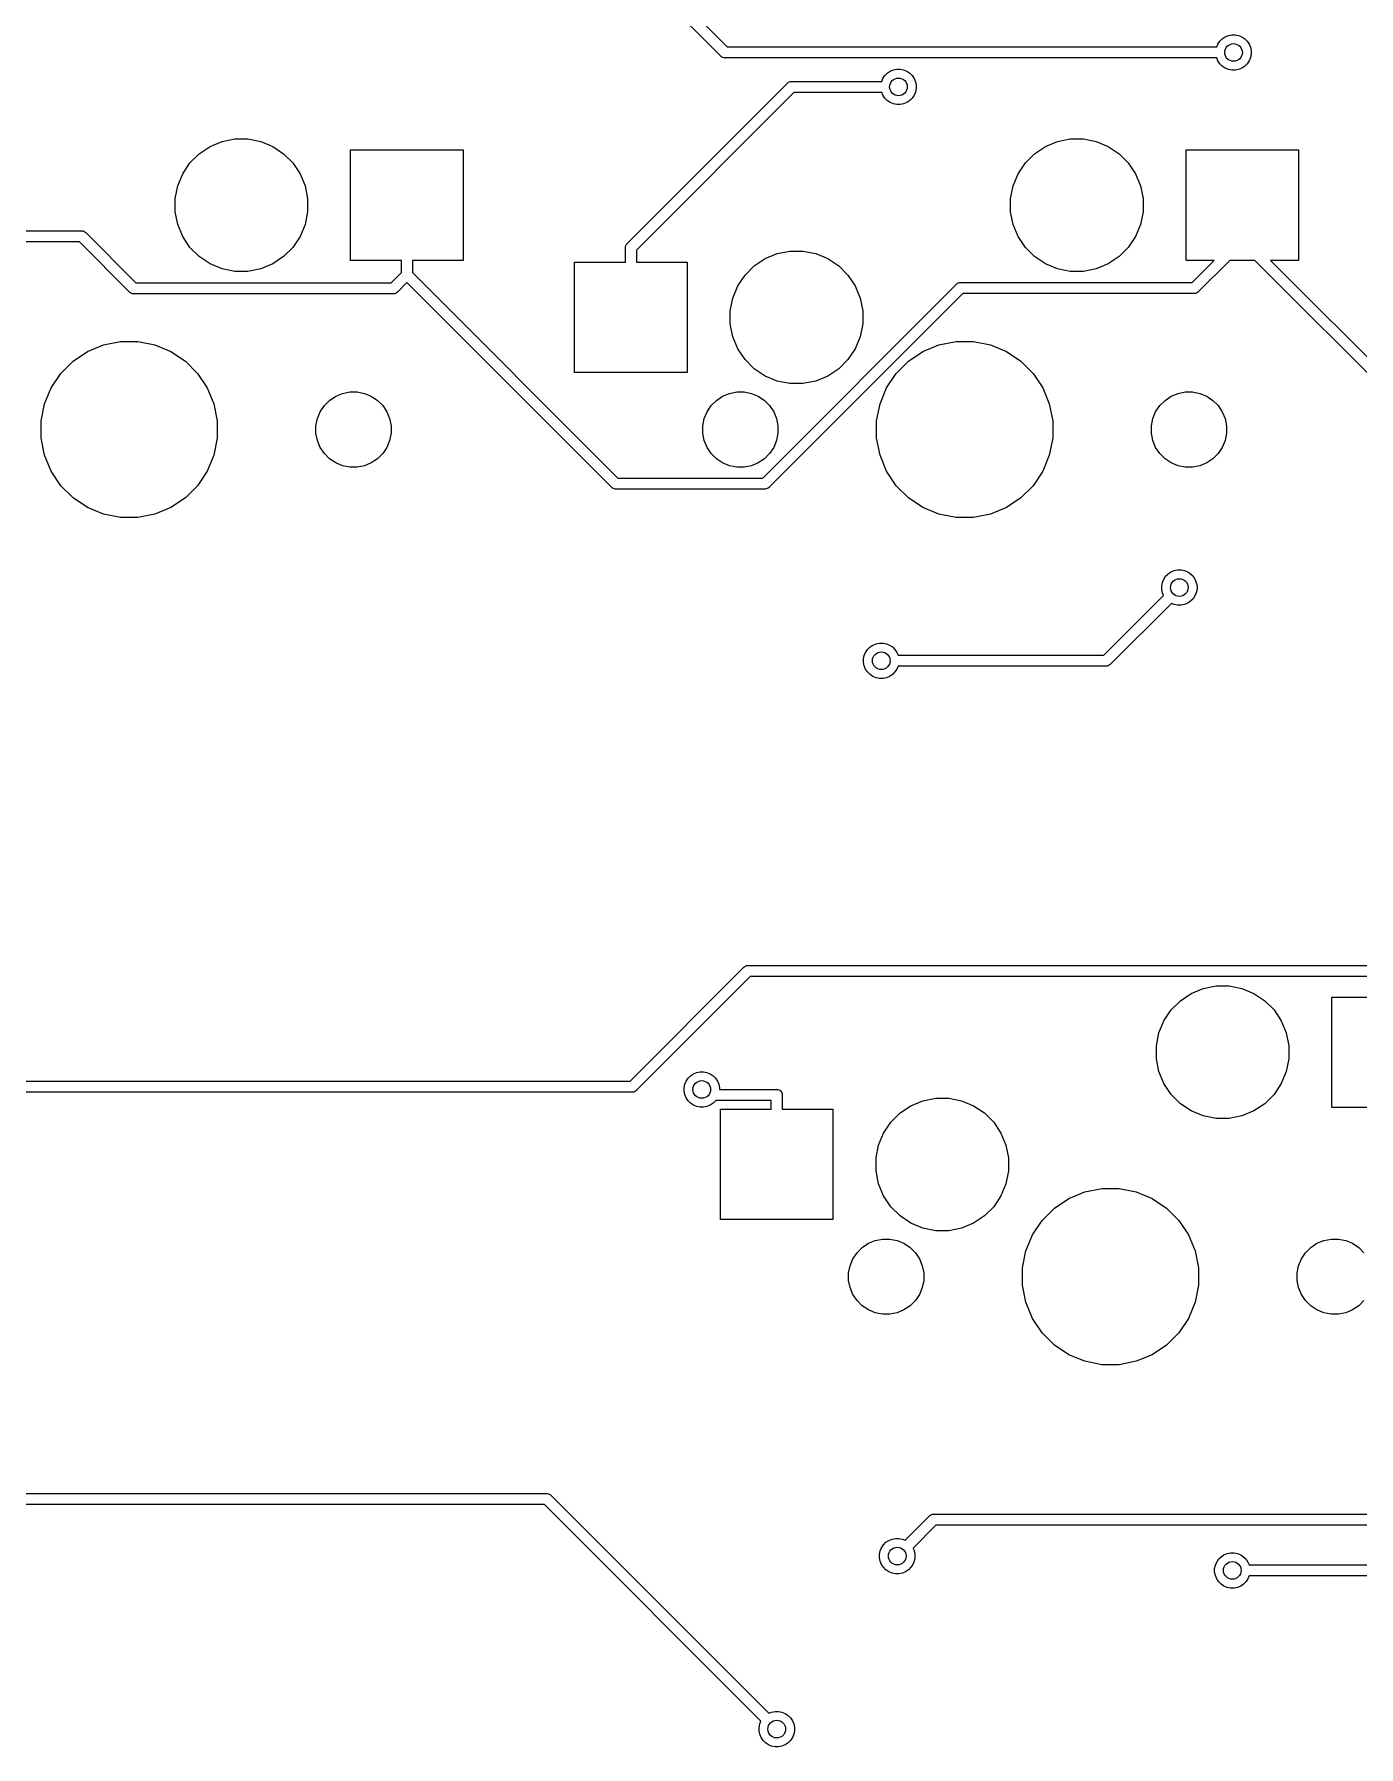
# Model space of a CAD drawing. Extents: x 1.2 to 14.9, y -4.9 to -0.3.
# Drawn here: x 5.425 to 6.606, y -4.909 to -3.383 of the extents above; entities that cross this region are included whole.
import ezdxf

# ---------------------------------------------------------------- set-up
doc = ezdxf.new("R2010")
doc.units = 0
doc.header["$MEASUREMENT"] = 0
doc.layers.add('BLACK', color=7, linetype='CONTINUOUS')

msp = doc.modelspace()

# ---------------------------------------------------------------- linework, layer by layer
at = {"layer": 'BLACK', "linetype": 'CONTINUOUS'}
for p, q in [((6.03744, -3.40224), (5.59405, -2.95885)), ((5.60228, -2.95316), (6.04313, -3.39401)), ((6.4825, -3.38889), (6.48469, -3.3867)), ((6.48469, -3.3867), (6.48727, -3.38497)), ((6.48727, -3.38497), (6.49013, -3.38379)), ((6.49013, -3.38379), (6.49318, -3.38318)), ((6.49318, -3.38318), (6.49628, -3.38318)), ((6.49628, -3.38318), (6.49932, -3.38379)), ((6.49932, -3.38379), (6.50219, -3.38497)), ((6.50219, -3.38497), (6.50477, -3.3867)), ((6.50477, -3.3867), (6.50696, -3.38889)), ((6.03759, -3.40243), (6.03744, -3.40224)), ((6.03778, -3.40258), (6.03759, -3.40243)), ((6.03834, -3.40304), (6.03778, -3.40258)), ((6.0392, -3.4035), (6.03834, -3.40304)), ((6.04013, -3.40378), (6.0392, -3.4035)), ((6.04313, -3.39401), (6.47972, -3.39401)), ((6.47972, -3.39401), (6.48077, -3.39147)), ((6.48077, -3.39147), (6.4825, -3.38889)), ((6.50696, -3.38889), (6.50868, -3.39147)), ((6.50868, -3.39147), (6.50987, -3.39434)), ((6.50987, -3.40352), (6.50868, -3.40639)), ((6.50987, -3.39434), (6.51048, -3.39738)), ((6.51048, -3.40048), (6.50987, -3.40352)), ((6.51048, -3.39738), (6.51048, -3.40048)), ((6.04085, -3.40385), (6.04013, -3.40378)), ((6.04109, -3.40387), (6.04085, -3.40385)), ((6.04085, -3.40385), (6.04085, -3.40385)), ((6.04133, -3.40385), (6.04109, -3.40387)), ((6.47972, -3.40385), (6.04133, -3.40385)), ((6.18375, -3.41955), (6.18595, -3.41736)), ((6.18595, -3.41736), (6.18852, -3.41563)), ((6.18852, -3.41563), (6.19139, -3.41445)), ((6.19139, -3.41445), (6.19443, -3.41384)), ((6.19443, -3.41384), (6.19754, -3.41384)), ((6.19754, -3.41384), (6.20058, -3.41445)), ((6.20058, -3.41445), (6.20344, -3.41563)), ((6.20344, -3.41563), (6.20602, -3.41736)), ((6.20602, -3.41736), (6.20822, -3.41955)), ((6.48077, -3.40639), (6.47972, -3.40385)), ((6.4825, -3.40897), (6.48077, -3.40639)), ((6.48469, -3.41116), (6.4825, -3.40897)), ((6.48727, -3.41288), (6.48469, -3.41116)), ((6.49013, -3.41407), (6.48727, -3.41288)), ((6.49318, -3.41468), (6.49013, -3.41407)), ((6.49628, -3.41468), (6.49318, -3.41468)), ((6.49932, -3.41407), (6.49628, -3.41468)), ((6.50219, -3.41288), (6.49932, -3.41407)), ((6.50477, -3.41116), (6.50219, -3.41288)), ((6.50696, -3.40897), (6.50477, -3.41116)), ((6.50868, -3.40639), (6.50696, -3.40897)), ((5.95405, -3.56933), (6.0971, -3.42628)), ((6.0971, -3.42628), (6.09726, -3.42609)), ((6.09726, -3.42609), (6.09744, -3.42594)), ((6.09744, -3.42594), (6.098, -3.42548)), ((6.09744, -3.42594), (6.09744, -3.42594)), ((6.098, -3.42548), (6.09886, -3.42502)), ((6.098, -3.42548), (6.098, -3.42548)), ((6.098, -3.42548), (6.098, -3.42548)), ((6.09886, -3.42502), (6.09979, -3.42474)), ((6.09979, -3.42474), (6.10051, -3.42467)), ((6.10051, -3.42467), (6.10075, -3.42465)), ((6.10051, -3.42467), (6.10051, -3.42467)), ((6.10075, -3.42465), (6.10099, -3.42467)), ((6.10099, -3.42467), (6.18098, -3.42467)), ((6.18098, -3.42467), (6.18203, -3.42213)), ((6.18203, -3.42213), (6.18375, -3.41955)), ((6.20822, -3.41955), (6.20994, -3.42213)), ((6.20994, -3.42213), (6.21113, -3.425)), ((6.21113, -3.43418), (6.20994, -3.43705)), ((6.21113, -3.425), (6.21173, -3.42804)), ((6.21173, -3.43114), (6.21113, -3.43418)), ((6.21173, -3.42804), (6.21173, -3.43114)), ((6.10279, -3.43451), (5.96228, -3.57502)), ((6.18098, -3.43451), (6.10279, -3.43451)), ((6.18203, -3.43705), (6.18098, -3.43451)), ((6.18375, -3.43963), (6.18203, -3.43705)), ((6.18595, -3.44182), (6.18375, -3.43963)), ((6.18852, -3.44355), (6.18595, -3.44182)), ((6.19139, -3.44473), (6.18852, -3.44355)), ((6.19443, -3.44534), (6.19139, -3.44473)), ((6.19754, -3.44534), (6.19443, -3.44534)), ((6.20058, -3.44473), (6.19754, -3.44534)), ((6.20344, -3.44355), (6.20058, -3.44473)), ((6.20602, -3.44182), (6.20344, -3.44355)), ((6.20822, -3.43963), (6.20602, -3.44182)), ((6.20994, -3.43705), (6.20822, -3.43963)), ((5.58203, -3.48267), (5.59277, -3.47821)), ((5.59277, -3.47821), (5.60418, -3.47594)), ((5.60418, -3.47594), (5.61582, -3.47594)), ((5.61582, -3.47594), (5.62723, -3.47821)), ((5.62723, -3.47821), (5.63797, -3.48267)), ((6.32703, -3.48267), (6.33777, -3.47821)), ((6.33777, -3.47821), (6.34918, -3.47594)), ((6.34918, -3.47594), (6.36082, -3.47594)), ((6.36082, -3.47594), (6.37223, -3.47821)), ((6.37223, -3.47821), (6.38297, -3.48267)), ((5.56413, -3.49735), (5.57235, -3.48913)), ((5.57235, -3.48913), (5.58203, -3.48267)), ((5.63797, -3.48267), (5.64765, -3.48913)), ((5.64765, -3.48913), (5.65587, -3.49735)), ((5.70744, -3.58421), (5.70744, -3.48579)), ((5.70744, -3.48579), (5.80783, -3.48579)), ((5.80783, -3.48579), (5.80783, -3.58421)), ((6.30913, -3.49735), (6.31735, -3.48913)), ((6.31735, -3.48913), (6.32703, -3.48267)), ((6.38297, -3.48267), (6.39265, -3.48913)), ((6.39265, -3.48913), (6.40087, -3.49735)), ((6.45244, -3.58421), (6.45244, -3.48579)), ((6.45244, -3.48579), (6.55283, -3.48579)), ((6.55283, -3.48579), (6.55283, -3.58421)), ((5.55321, -3.51777), (5.55767, -3.50703)), ((5.55767, -3.50703), (5.56413, -3.49735)), ((5.65587, -3.49735), (5.66233, -3.50703)), ((5.66233, -3.50703), (5.66679, -3.51777)), ((6.29821, -3.51777), (6.30267, -3.50703)), ((6.30267, -3.50703), (6.30913, -3.49735)), ((6.40087, -3.49735), (6.40733, -3.50703)), ((6.40733, -3.50703), (6.41179, -3.51777)), ((5.55094, -3.52918), (5.55321, -3.51777)), ((5.66679, -3.51777), (5.66906, -3.52918)), ((6.29594, -3.52918), (6.29821, -3.51777)), ((6.41179, -3.51777), (6.41406, -3.52918)), ((5.55094, -3.54082), (5.55094, -3.52918)), ((5.55321, -3.55223), (5.55094, -3.54082)), ((5.66906, -3.54082), (5.66679, -3.55223)), ((5.66906, -3.52918), (5.66906, -3.54082)), ((6.29594, -3.54082), (6.29594, -3.52918)), ((6.29821, -3.55223), (6.29594, -3.54082)), ((6.41406, -3.54082), (6.41179, -3.55223)), ((6.41406, -3.52918), (6.41406, -3.54082)), ((5.55767, -3.56297), (5.55321, -3.55223)), ((5.66679, -3.55223), (5.66233, -3.56297)), ((6.30267, -3.56297), (6.29821, -3.55223)), ((6.41179, -3.55223), (6.40733, -3.56297)), ((5.27787, -3.55789), (5.46735, -3.55789)), ((5.46556, -3.56773), (5.28075, -3.56773)), ((5.51029, -3.61247), (5.46556, -3.56773)), ((5.46735, -3.55789), (5.46759, -3.55787)), ((5.46759, -3.55787), (5.46784, -3.55789)), ((5.46784, -3.55789), (5.46784, -3.55789)), ((5.46784, -3.55789), (5.46856, -3.55796)), ((5.46856, -3.55796), (5.46949, -3.55824)), ((5.46949, -3.55824), (5.47034, -3.5587)), ((5.47034, -3.5587), (5.47109, -3.55931)), ((5.47109, -3.55931), (5.47125, -3.5595)), ((5.47125, -3.5595), (5.51598, -3.60424)), ((5.56413, -3.57265), (5.55767, -3.56297)), ((5.66233, -3.56297), (5.65587, -3.57265)), ((5.95251, -3.57202), (5.95279, -3.57109)), ((5.95279, -3.57109), (5.95325, -3.57023)), ((5.95325, -3.57023), (5.95371, -3.56967)), ((5.95371, -3.56967), (5.95387, -3.56948)), ((5.95371, -3.56967), (5.95371, -3.56967)), ((5.95387, -3.56948), (5.95405, -3.56933)), ((6.30913, -3.57265), (6.30267, -3.56297)), ((6.40733, -3.56297), (6.40087, -3.57265)), ((5.57235, -3.58087), (5.56413, -3.57265)), ((5.58203, -3.58733), (5.57235, -3.58087)), ((5.64765, -3.58087), (5.63797, -3.58733)), ((5.65587, -3.57265), (5.64765, -3.58087)), ((5.75272, -3.58421), (5.70744, -3.58421)), ((5.75272, -3.59498), (5.75272, -3.58421)), ((5.80783, -3.58421), (5.76256, -3.58421)), ((5.76256, -3.58421), (5.76256, -3.59498)), ((5.90717, -3.68421), (5.90717, -3.58579)), ((5.90717, -3.58579), (5.95244, -3.58579)), ((5.95242, -3.57298), (5.95251, -3.57202)), ((5.95244, -3.57322), (5.95242, -3.57298)), ((5.95244, -3.58579), (5.95244, -3.57322)), ((5.96228, -3.57502), (5.96228, -3.58579)), ((5.96228, -3.58579), (6.00756, -3.58579)), ((6.00756, -3.58579), (6.00756, -3.68421)), ((6.06735, -3.58913), (6.07703, -3.58267)), ((6.07703, -3.58267), (6.08777, -3.57821)), ((6.08777, -3.57821), (6.09918, -3.57594)), ((6.09918, -3.57594), (6.11082, -3.57594)), ((6.11082, -3.57594), (6.12223, -3.57821)), ((6.12223, -3.57821), (6.13297, -3.58267)), ((6.13297, -3.58267), (6.14265, -3.58913)), ((6.31735, -3.58087), (6.30913, -3.57265)), ((6.32703, -3.58733), (6.31735, -3.58087)), ((6.39265, -3.58087), (6.38297, -3.58733)), ((6.40087, -3.57265), (6.39265, -3.58087)), ((6.47747, -3.58421), (6.45244, -3.58421)), ((6.45784, -3.60384), (6.47747, -3.58421)), ((6.49139, -3.58421), (6.46353, -3.61207)), ((6.51388, -3.58421), (6.49139, -3.58421)), ((6.71429, -3.78462), (6.51388, -3.58421)), ((6.55283, -3.58421), (6.5278, -3.58421)), ((6.5278, -3.58421), (6.71998, -3.77639)), ((5.59277, -3.59179), (5.58203, -3.58733)), ((5.60418, -3.59406), (5.59277, -3.59179)), ((5.61582, -3.59406), (5.60418, -3.59406)), ((5.62723, -3.59179), (5.61582, -3.59406)), ((5.63797, -3.58733), (5.62723, -3.59179)), ((5.74346, -3.60424), (5.75272, -3.59498)), ((5.76256, -3.59498), (5.94577, -3.77819)), ((6.05267, -3.60703), (6.05913, -3.59735)), ((6.05913, -3.59735), (6.06735, -3.58913)), ((6.14265, -3.58913), (6.15087, -3.59735)), ((6.15087, -3.59735), (6.15733, -3.60703)), ((6.33777, -3.59179), (6.32703, -3.58733)), ((6.34918, -3.59406), (6.33777, -3.59179)), ((6.36082, -3.59406), (6.34918, -3.59406)), ((6.37223, -3.59179), (6.36082, -3.59406)), ((6.38297, -3.58733), (6.37223, -3.59179)), ((5.51045, -3.61266), (5.51029, -3.61247)), ((5.51064, -3.61281), (5.51045, -3.61266)), ((5.5112, -3.61327), (5.51064, -3.61281)), ((5.51064, -3.61281), (5.51064, -3.61281)), ((5.51205, -3.61373), (5.5112, -3.61327)), ((5.51298, -3.61401), (5.51205, -3.61373)), ((5.5137, -3.61408), (5.51298, -3.61401)), ((5.51394, -3.61411), (5.5137, -3.61408)), ((5.5137, -3.61408), (5.5137, -3.61408)), ((5.51419, -3.61408), (5.51394, -3.61411)), ((5.74526, -3.61408), (5.51419, -3.61408)), ((5.51598, -3.60424), (5.74346, -3.60424)), ((5.7455, -3.61411), (5.74526, -3.61408)), ((5.74574, -3.61408), (5.7455, -3.61411)), ((5.74646, -3.61401), (5.74574, -3.61408)), ((5.74574, -3.61408), (5.74574, -3.61408)), ((5.74739, -3.61373), (5.74646, -3.61401)), ((5.74824, -3.61327), (5.74739, -3.61373)), ((5.74899, -3.61266), (5.74824, -3.61327)), ((5.74915, -3.61247), (5.74899, -3.61266)), ((5.75764, -3.60398), (5.74915, -3.61247)), ((5.94008, -3.78642), (5.75764, -3.60398)), ((6.04821, -3.61777), (6.05267, -3.60703)), ((6.07503, -3.77819), (6.24777, -3.60545)), ((6.25346, -3.61369), (6.08072, -3.78642)), ((6.15733, -3.60703), (6.16179, -3.61777)), ((6.24777, -3.60545), (6.24792, -3.60527)), ((6.24792, -3.60527), (6.24828, -3.60497)), ((6.24828, -3.60497), (6.24867, -3.60465)), ((6.24867, -3.60465), (6.24952, -3.6042)), ((6.24952, -3.6042), (6.24973, -3.60413)), ((6.24973, -3.60413), (6.25045, -3.60391)), ((6.25045, -3.60391), (6.25118, -3.60384)), ((6.25118, -3.60384), (6.25142, -3.60382)), ((6.25118, -3.60384), (6.25118, -3.60384)), ((6.25142, -3.60382), (6.25166, -3.60384)), ((6.25166, -3.60384), (6.45784, -3.60384)), ((6.45964, -3.61369), (6.25346, -3.61369)), ((6.45988, -3.61371), (6.45964, -3.61369)), ((6.46012, -3.61369), (6.45988, -3.61371)), ((6.46085, -3.61361), (6.46012, -3.61369)), ((6.46012, -3.61369), (6.46012, -3.61369)), ((6.46177, -3.61333), (6.46085, -3.61361)), ((6.46263, -3.61288), (6.46177, -3.61333)), ((6.46338, -3.61226), (6.46263, -3.61288)), ((6.46353, -3.61207), (6.46338, -3.61226)), ((6.04594, -3.62918), (6.04821, -3.61777)), ((6.04594, -3.64082), (6.04594, -3.62918)), ((6.16179, -3.61777), (6.16406, -3.62918)), ((6.16406, -3.62918), (6.16406, -3.64082)), ((6.04821, -3.65223), (6.04594, -3.64082)), ((6.16406, -3.64082), (6.16179, -3.65223)), ((5.47282, -3.66543), (5.4871, -3.65952)), ((5.4871, -3.65952), (5.50227, -3.6565)), ((5.50227, -3.6565), (5.51773, -3.6565)), ((5.51773, -3.6565), (5.5329, -3.65952)), ((5.5329, -3.65952), (5.54718, -3.66543)), ((6.05267, -3.66297), (6.04821, -3.65223)), ((6.05913, -3.67265), (6.05267, -3.66297)), ((6.15733, -3.66297), (6.15087, -3.67265)), ((6.16179, -3.65223), (6.15733, -3.66297)), ((6.21782, -3.66543), (6.2321, -3.65952)), ((6.2321, -3.65952), (6.24727, -3.6565)), ((6.24727, -3.6565), (6.26273, -3.6565)), ((6.26273, -3.6565), (6.2779, -3.65952)), ((6.2779, -3.65952), (6.29218, -3.66543)), ((5.44903, -3.68496), (5.45996, -3.67403)), ((5.45996, -3.67403), (5.47282, -3.66543)), ((5.54718, -3.66543), (5.56004, -3.67403)), ((5.56004, -3.67403), (5.57097, -3.68496)), ((6.06735, -3.68087), (6.05913, -3.67265)), ((6.15087, -3.67265), (6.14265, -3.68087)), ((6.19403, -3.68496), (6.20496, -3.67403)), ((6.20496, -3.67403), (6.21782, -3.66543)), ((6.29218, -3.66543), (6.30504, -3.67403)), ((6.30504, -3.67403), (6.31597, -3.68496)), ((5.44043, -3.69782), (5.44903, -3.68496)), ((5.57097, -3.68496), (5.57957, -3.69782)), ((6.00756, -3.68421), (5.90717, -3.68421)), ((6.07703, -3.68733), (6.06735, -3.68087)), ((6.08777, -3.69179), (6.07703, -3.68733)), ((6.09918, -3.69406), (6.08777, -3.69179)), ((6.12223, -3.69179), (6.11082, -3.69406)), ((6.13297, -3.68733), (6.12223, -3.69179)), ((6.14265, -3.68087), (6.13297, -3.68733)), ((6.18543, -3.69782), (6.19403, -3.68496)), ((6.31597, -3.68496), (6.32457, -3.69782)), ((5.43452, -3.7121), (5.44043, -3.69782)), ((5.57957, -3.69782), (5.58548, -3.7121)), ((5.68865, -3.70898), (5.69413, -3.70531)), ((5.69413, -3.70531), (5.70023, -3.70279)), ((5.70023, -3.70279), (5.7067, -3.7015)), ((5.7067, -3.7015), (5.7133, -3.7015)), ((5.7133, -3.7015), (5.71977, -3.70279)), ((5.71977, -3.70279), (5.72587, -3.70531)), ((5.72587, -3.70531), (5.73135, -3.70898)), ((6.03364, -3.70898), (6.03913, -3.70531)), ((6.03913, -3.70531), (6.04523, -3.70279)), ((6.04523, -3.70279), (6.0517, -3.7015)), ((6.0517, -3.7015), (6.0583, -3.7015)), ((6.0583, -3.7015), (6.06477, -3.70279)), ((6.06477, -3.70279), (6.07087, -3.70531)), ((6.07087, -3.70531), (6.07635, -3.70898)), ((6.11082, -3.69406), (6.09918, -3.69406)), ((6.17952, -3.7121), (6.18543, -3.69782)), ((6.32457, -3.69782), (6.33048, -3.7121)), ((6.43365, -3.70898), (6.43913, -3.70531)), ((6.43913, -3.70531), (6.44523, -3.70279)), ((6.44523, -3.70279), (6.4517, -3.7015)), ((6.4517, -3.7015), (6.4583, -3.7015)), ((6.4583, -3.7015), (6.46477, -3.70279)), ((6.46477, -3.70279), (6.47087, -3.70531)), ((6.47087, -3.70531), (6.47635, -3.70898)), ((5.4315, -3.72727), (5.43452, -3.7121)), ((5.58548, -3.7121), (5.5885, -3.72727)), ((5.67779, -3.72523), (5.68031, -3.71913)), ((5.68031, -3.71913), (5.68398, -3.71365)), ((5.68398, -3.71365), (5.68865, -3.70898)), ((5.73135, -3.70898), (5.73602, -3.71365)), ((5.73602, -3.71365), (5.73969, -3.71913)), ((5.73969, -3.71913), (5.74221, -3.72523)), ((6.02279, -3.72523), (6.02531, -3.71913)), ((6.02531, -3.71913), (6.02898, -3.71365)), ((6.02898, -3.71365), (6.03364, -3.70898)), ((6.07635, -3.70898), (6.08102, -3.71365)), ((6.08102, -3.71365), (6.08469, -3.71913)), ((6.08469, -3.71913), (6.08721, -3.72523)), ((6.1765, -3.72727), (6.17952, -3.7121)), ((6.33048, -3.7121), (6.3335, -3.72727)), ((6.42279, -3.72523), (6.42531, -3.71913)), ((6.42531, -3.71913), (6.42898, -3.71365)), ((6.42898, -3.71365), (6.43365, -3.70898)), ((6.47635, -3.70898), (6.48102, -3.71365)), ((6.48102, -3.71365), (6.48469, -3.71913)), ((6.48469, -3.71913), (6.48721, -3.72523)), ((5.4315, -3.74273), (5.4315, -3.72727)), ((5.5885, -3.72727), (5.5885, -3.74273)), ((5.6765, -3.7317), (5.67779, -3.72523)), ((5.6765, -3.7383), (5.6765, -3.7317)), ((5.67779, -3.74477), (5.6765, -3.7383)), ((5.74221, -3.72523), (5.7435, -3.7317)), ((5.7435, -3.7383), (5.74221, -3.74477)), ((5.7435, -3.7317), (5.7435, -3.7383)), ((6.0215, -3.7317), (6.02279, -3.72523)), ((6.0215, -3.7383), (6.0215, -3.7317)), ((6.02279, -3.74477), (6.0215, -3.7383)), ((6.08721, -3.72523), (6.0885, -3.7317)), ((6.0885, -3.7383), (6.08721, -3.74477)), ((6.0885, -3.7317), (6.0885, -3.7383)), ((6.1765, -3.74273), (6.1765, -3.72727)), ((6.3335, -3.72727), (6.3335, -3.74273)), ((6.4215, -3.7317), (6.42279, -3.72523)), ((6.4215, -3.7383), (6.4215, -3.7317)), ((6.42279, -3.74477), (6.4215, -3.7383)), ((6.48721, -3.72523), (6.4885, -3.7317)), ((6.4885, -3.7383), (6.48721, -3.74477)), ((6.4885, -3.7317), (6.4885, -3.7383)), ((5.43452, -3.7579), (5.4315, -3.74273)), ((5.5885, -3.74273), (5.58548, -3.7579)), ((5.68031, -3.75087), (5.67779, -3.74477)), ((5.68398, -3.75636), (5.68031, -3.75087)), ((5.73969, -3.75087), (5.73602, -3.75636)), ((5.74221, -3.74477), (5.73969, -3.75087)), ((6.02531, -3.75087), (6.02279, -3.74477)), ((6.02898, -3.75636), (6.02531, -3.75087)), ((6.08469, -3.75087), (6.08102, -3.75636)), ((6.08721, -3.74477), (6.08469, -3.75087)), ((6.17952, -3.7579), (6.1765, -3.74273)), ((6.3335, -3.74273), (6.33048, -3.7579)), ((6.42531, -3.75087), (6.42279, -3.74477)), ((6.42898, -3.75636), (6.42531, -3.75087)), ((6.48469, -3.75087), (6.48102, -3.75636)), ((6.48721, -3.74477), (6.48469, -3.75087)), ((5.44043, -3.77218), (5.43452, -3.7579)), ((5.58548, -3.7579), (5.57957, -3.77218)), ((5.68865, -3.76102), (5.68398, -3.75636)), ((5.69413, -3.76469), (5.68865, -3.76102)), ((5.70023, -3.76721), (5.69413, -3.76469)), ((5.7067, -3.7685), (5.70023, -3.76721)), ((5.7133, -3.7685), (5.7067, -3.7685)), ((5.71977, -3.76721), (5.7133, -3.7685)), ((5.72587, -3.76469), (5.71977, -3.76721)), ((5.73135, -3.76102), (5.72587, -3.76469)), ((5.73602, -3.75636), (5.73135, -3.76102)), ((6.03364, -3.76102), (6.02898, -3.75636)), ((6.03913, -3.76469), (6.03364, -3.76102)), ((6.04523, -3.76721), (6.03913, -3.76469)), ((6.0517, -3.7685), (6.04523, -3.76721)), ((6.0583, -3.7685), (6.0517, -3.7685)), ((6.06477, -3.76721), (6.0583, -3.7685)), ((6.07087, -3.76469), (6.06477, -3.76721)), ((6.07635, -3.76102), (6.07087, -3.76469)), ((6.08102, -3.75636), (6.07635, -3.76102)), ((6.18543, -3.77218), (6.17952, -3.7579)), ((6.33048, -3.7579), (6.32457, -3.77218)), ((6.43365, -3.76102), (6.42898, -3.75636)), ((6.43913, -3.76469), (6.43365, -3.76102)), ((6.44523, -3.76721), (6.43913, -3.76469)), ((6.4517, -3.7685), (6.44523, -3.76721)), ((6.4583, -3.7685), (6.4517, -3.7685)), ((6.46477, -3.76721), (6.4583, -3.7685)), ((6.47087, -3.76469), (6.46477, -3.76721)), ((6.47635, -3.76102), (6.47087, -3.76469)), ((6.48102, -3.75636), (6.47635, -3.76102)), ((5.44903, -3.78504), (5.44043, -3.77218)), ((5.45996, -3.79597), (5.44903, -3.78504)), ((5.57097, -3.78504), (5.56004, -3.79597)), ((5.57957, -3.77218), (5.57097, -3.78504)), ((5.94577, -3.77819), (6.07503, -3.77819)), ((6.19403, -3.78504), (6.18543, -3.77218)), ((6.20496, -3.79597), (6.19403, -3.78504)), ((6.31597, -3.78504), (6.30504, -3.79597)), ((6.32457, -3.77218), (6.31597, -3.78504)), ((5.47282, -3.80457), (5.45996, -3.79597)), ((5.56004, -3.79597), (5.54718, -3.80457)), ((5.94024, -3.78661), (5.94008, -3.78642)), ((5.94042, -3.78676), (5.94024, -3.78661)), ((5.94098, -3.78723), (5.94042, -3.78676)), ((5.94184, -3.78768), (5.94098, -3.78723)), ((5.94277, -3.78796), (5.94184, -3.78768)), ((5.94349, -3.78804), (5.94277, -3.78796)), ((5.94373, -3.78806), (5.94349, -3.78804)), ((5.94349, -3.78804), (5.94349, -3.78804)), ((5.94397, -3.78804), (5.94373, -3.78806)), ((6.07683, -3.78804), (5.94397, -3.78804)), ((6.07707, -3.78806), (6.07683, -3.78804)), ((6.07731, -3.78804), (6.07707, -3.78806)), ((6.07803, -3.78796), (6.07731, -3.78804)), ((6.07731, -3.78804), (6.07731, -3.78804)), ((6.07896, -3.78768), (6.07803, -3.78796)), ((6.07981, -3.78723), (6.07896, -3.78768)), ((6.08056, -3.78661), (6.07981, -3.78723)), ((6.08072, -3.78642), (6.08056, -3.78661)), ((6.21782, -3.80457), (6.20496, -3.79597)), ((6.30504, -3.79597), (6.29218, -3.80457)), ((5.4871, -3.81048), (5.47282, -3.80457)), ((5.50227, -3.8135), (5.4871, -3.81048)), ((5.51773, -3.8135), (5.50227, -3.8135)), ((5.5329, -3.81048), (5.51773, -3.8135)), ((5.54718, -3.80457), (5.5329, -3.81048)), ((6.2321, -3.81048), (6.21782, -3.80457)), ((6.24727, -3.8135), (6.2321, -3.81048)), ((6.26273, -3.8135), (6.24727, -3.8135)), ((6.2779, -3.81048), (6.26273, -3.8135)), ((6.29218, -3.80457), (6.2779, -3.81048)), ((6.43897, -3.86186), (6.44184, -3.86068)), ((6.44184, -3.86068), (6.44488, -3.86007)), ((6.44488, -3.86007), (6.44798, -3.86007)), ((6.44798, -3.86007), (6.45102, -3.86068)), ((6.45102, -3.86068), (6.45389, -3.86186)), ((6.43068, -3.87427), (6.43129, -3.87123)), ((6.43068, -3.87737), (6.43068, -3.87427)), ((6.43129, -3.87123), (6.43247, -3.86836)), ((6.43247, -3.86836), (6.4342, -3.86578)), ((6.4342, -3.86578), (6.43639, -3.86359)), ((6.43639, -3.86359), (6.43897, -3.86186)), ((6.45389, -3.86186), (6.45647, -3.86359)), ((6.45647, -3.86359), (6.45866, -3.86578)), ((6.45866, -3.86578), (6.46038, -3.86836)), ((6.46038, -3.86836), (6.46157, -3.87123)), ((6.46157, -3.87123), (6.46218, -3.87427)), ((6.46218, -3.87427), (6.46218, -3.87737)), ((6.37917, -3.93611), (6.43234, -3.88295)), ((6.4393, -3.88991), (6.38486, -3.94434)), ((6.43129, -3.88041), (6.43068, -3.87737)), ((6.43234, -3.88295), (6.43129, -3.88041)), ((6.44184, -3.89096), (6.4393, -3.88991)), ((6.44488, -3.89157), (6.44184, -3.89096)), ((6.44798, -3.89157), (6.44488, -3.89157)), ((6.45102, -3.89096), (6.44798, -3.89157)), ((6.45389, -3.88977), (6.45102, -3.89096)), ((6.45647, -3.88805), (6.45389, -3.88977)), ((6.45866, -3.88586), (6.45647, -3.88805)), ((6.46038, -3.88328), (6.45866, -3.88586)), ((6.46157, -3.88041), (6.46038, -3.88328)), ((6.46218, -3.87737), (6.46157, -3.88041)), ((6.16487, -3.93948), (6.16548, -3.93644)), ((6.16548, -3.93644), (6.16667, -3.93358)), ((6.16667, -3.93358), (6.16839, -3.931)), ((6.16839, -3.931), (6.17058, -3.9288)), ((6.17058, -3.9288), (6.17316, -3.92708)), ((6.17316, -3.92708), (6.17603, -3.92589)), ((6.17603, -3.92589), (6.17907, -3.92529)), ((6.17907, -3.92529), (6.18217, -3.92529)), ((6.18217, -3.92529), (6.18522, -3.92589)), ((6.18522, -3.92589), (6.18808, -3.92708)), ((6.18808, -3.92708), (6.19066, -3.9288)), ((6.19066, -3.9288), (6.19285, -3.931)), ((6.19285, -3.931), (6.19458, -3.93358)), ((6.19458, -3.93358), (6.19563, -3.93611)), ((6.19563, -3.93611), (6.37917, -3.93611)), ((6.16487, -3.94259), (6.16487, -3.93948)), ((6.16548, -3.94563), (6.16487, -3.94259)), ((6.16667, -3.94849), (6.16548, -3.94563)), ((6.16839, -3.95107), (6.16667, -3.94849)), ((6.17058, -3.95327), (6.16839, -3.95107)), ((6.19285, -3.95107), (6.19066, -3.95327)), ((6.19458, -3.94849), (6.19285, -3.95107)), ((6.19563, -3.94596), (6.19458, -3.94849)), ((6.38097, -3.94596), (6.19563, -3.94596)), ((6.38121, -3.94598), (6.38097, -3.94596)), ((6.38145, -3.94596), (6.38121, -3.94598)), ((6.38218, -3.94589), (6.38145, -3.94596)), ((6.38145, -3.94596), (6.38145, -3.94596)), ((6.3831, -3.9456), (6.38218, -3.94589)), ((6.38396, -3.94515), (6.3831, -3.9456)), ((6.38471, -3.94453), (6.38396, -3.94515)), ((6.38486, -3.94434), (6.38471, -3.94453)), ((6.17316, -3.95499), (6.17058, -3.95327)), ((6.17603, -3.95618), (6.17316, -3.95499)), ((6.17907, -3.95678), (6.17603, -3.95618)), ((6.18217, -3.95678), (6.17907, -3.95678)), ((6.18522, -3.95618), (6.18217, -3.95678)), ((6.18808, -3.95499), (6.18522, -3.95618)), ((6.19066, -3.95327), (6.18808, -3.95499)), ((5.95671, -4.31569), (6.05811, -4.21429)), ((6.0638, -4.22252), (5.96239, -4.32392)), ((6.05811, -4.21429), (6.05826, -4.2141)), ((6.05826, -4.2141), (6.05845, -4.21395)), ((6.05845, -4.21395), (6.05901, -4.21349)), ((6.05845, -4.21395), (6.05845, -4.21395)), ((6.05901, -4.21349), (6.05987, -4.21303)), ((6.05901, -4.21349), (6.05901, -4.21349)), ((6.05901, -4.21349), (6.05901, -4.21349)), ((6.05987, -4.21303), (6.0608, -4.21275)), ((6.0608, -4.21275), (6.06152, -4.21268)), ((6.06152, -4.21268), (6.06176, -4.21265)), ((6.06152, -4.21268), (6.06152, -4.21268)), ((6.06176, -4.21265), (6.062, -4.21268)), ((6.062, -4.21268), (6.62201, -4.21268)), ((6.62022, -4.22252), (6.0638, -4.22252)), ((6.44735, -4.24413), (6.45703, -4.23767)), ((6.45703, -4.23767), (6.46777, -4.23321)), ((6.46777, -4.23321), (6.47918, -4.23094)), ((6.47918, -4.23094), (6.49082, -4.23094)), ((6.49082, -4.23094), (6.50223, -4.23321)), ((6.50223, -4.23321), (6.51297, -4.23767)), ((6.51297, -4.23767), (6.52265, -4.24413)), ((6.58244, -4.33921), (6.58244, -4.24079)), ((6.58244, -4.24079), (6.62772, -4.24079)), ((6.43267, -4.26203), (6.43913, -4.25235)), ((6.43913, -4.25235), (6.44735, -4.24413)), ((6.52265, -4.24413), (6.53087, -4.25235)), ((6.53087, -4.25235), (6.53733, -4.26203)), ((6.42594, -4.28418), (6.42821, -4.27277)), ((6.42821, -4.27277), (6.43267, -4.26203)), ((6.53733, -4.26203), (6.54179, -4.27277)), ((6.54179, -4.27277), (6.54406, -4.28418)), ((6.42594, -4.29582), (6.42594, -4.28418)), ((6.54406, -4.28418), (6.54406, -4.29582)), ((6.42821, -4.30723), (6.42594, -4.29582)), ((6.54406, -4.29582), (6.54179, -4.30723)), ((3.86823, -4.31569), (5.95671, -4.31569)), ((6.00481, -4.32165), (6.00542, -4.3186)), ((6.00542, -4.3186), (6.0066, -4.31574)), ((6.0066, -4.31574), (6.00833, -4.31316)), ((6.00833, -4.31316), (6.01052, -4.31096)), ((6.01052, -4.31096), (6.0131, -4.30924)), ((6.0131, -4.30924), (6.01597, -4.30805)), ((6.01597, -4.30805), (6.01901, -4.30745)), ((6.01901, -4.30745), (6.02211, -4.30745)), ((6.02211, -4.30745), (6.02515, -4.30805)), ((6.02515, -4.30805), (6.02802, -4.30924)), ((6.02802, -4.30924), (6.0306, -4.31096)), ((6.0306, -4.31096), (6.03279, -4.31316)), ((6.03279, -4.31316), (6.03451, -4.31574)), ((6.03451, -4.31574), (6.0357, -4.3186)), ((6.0357, -4.3186), (6.03631, -4.32165)), ((6.43267, -4.31797), (6.42821, -4.30723)), ((6.43913, -4.32765), (6.43267, -4.31797)), ((6.53733, -4.31797), (6.53087, -4.32765)), ((6.54179, -4.30723), (6.53733, -4.31797)), ((5.9585, -4.32554), (3.86823, -4.32554)), ((5.95874, -4.32556), (5.9585, -4.32554)), ((5.95899, -4.32554), (5.95874, -4.32556)), ((5.95971, -4.32546), (5.95899, -4.32554)), ((5.95899, -4.32554), (5.95899, -4.32554)), ((5.96064, -4.32518), (5.95971, -4.32546)), ((5.96149, -4.32473), (5.96064, -4.32518)), ((5.96224, -4.32411), (5.96149, -4.32473)), ((5.96239, -4.32392), (5.96224, -4.32411)), ((6.00481, -4.32475), (6.00481, -4.32165)), ((6.00542, -4.32779), (6.00481, -4.32475)), ((6.0066, -4.33066), (6.00542, -4.32779)), ((6.00833, -4.33324), (6.0066, -4.33066)), ((6.01052, -4.33543), (6.00833, -4.33324)), ((6.03279, -4.33324), (6.0306, -4.33543)), ((6.03301, -4.3329), (6.03279, -4.33324)), ((6.08244, -4.3329), (6.03301, -4.3329)), ((6.03631, -4.32165), (6.03631, -4.32306)), ((6.03631, -4.32306), (6.08712, -4.32306)), ((6.08244, -4.34079), (6.08244, -4.3329)), ((6.08712, -4.32306), (6.08736, -4.32304)), ((6.08736, -4.32304), (6.0876, -4.32306)), ((6.0876, -4.32306), (6.08833, -4.32313)), ((6.08833, -4.32313), (6.08925, -4.32341)), ((6.08925, -4.32341), (6.09011, -4.32387)), ((6.09011, -4.32387), (6.09086, -4.32448)), ((6.09086, -4.32448), (6.09147, -4.32523)), ((6.09147, -4.32523), (6.09193, -4.32609)), ((6.09193, -4.32609), (6.09221, -4.32702)), ((6.09221, -4.32702), (6.09231, -4.32798)), ((6.09231, -4.32798), (6.09228, -4.32822)), ((6.09228, -4.32822), (6.09228, -4.34079)), ((6.20703, -4.33767), (6.21777, -4.33321)), ((6.21777, -4.33321), (6.22918, -4.33094)), ((6.22918, -4.33094), (6.24082, -4.33094)), ((6.24082, -4.33094), (6.25223, -4.33321)), ((6.25223, -4.33321), (6.26297, -4.33767)), ((6.44735, -4.33587), (6.43913, -4.32765)), ((6.53087, -4.32765), (6.52265, -4.33587)), ((6.0131, -4.33715), (6.01052, -4.33543)), ((6.01597, -4.33834), (6.0131, -4.33715)), ((6.01901, -4.33894), (6.01597, -4.33834)), ((6.02211, -4.33894), (6.01901, -4.33894)), ((6.02515, -4.33834), (6.02211, -4.33894)), ((6.02802, -4.33715), (6.02515, -4.33834)), ((6.0306, -4.33543), (6.02802, -4.33715)), ((6.03717, -4.43921), (6.03717, -4.34079)), ((6.03717, -4.34079), (6.08244, -4.34079)), ((6.09228, -4.34079), (6.13756, -4.34079)), ((6.13756, -4.34079), (6.13756, -4.43921)), ((6.18913, -4.35235), (6.19735, -4.34413)), ((6.19735, -4.34413), (6.20703, -4.33767)), ((6.26297, -4.33767), (6.27265, -4.34413)), ((6.27265, -4.34413), (6.28087, -4.35235)), ((6.45703, -4.34233), (6.44735, -4.33587)), ((6.46777, -4.34679), (6.45703, -4.34233)), ((6.47918, -4.34906), (6.46777, -4.34679)), ((6.49082, -4.34906), (6.47918, -4.34906)), ((6.50223, -4.34679), (6.49082, -4.34906)), ((6.51297, -4.34233), (6.50223, -4.34679)), ((6.52265, -4.33587), (6.51297, -4.34233)), ((6.68283, -4.33921), (6.58244, -4.33921)), ((6.17821, -4.37277), (6.18267, -4.36203)), ((6.18267, -4.36203), (6.18913, -4.35235)), ((6.28087, -4.35235), (6.28733, -4.36203)), ((6.28733, -4.36203), (6.29179, -4.37277)), ((6.17594, -4.38418), (6.17821, -4.37277)), ((6.29179, -4.37277), (6.29406, -4.38418)), ((6.17594, -4.39582), (6.17594, -4.38418)), ((6.29406, -4.38418), (6.29406, -4.39582)), ((6.17821, -4.40723), (6.17594, -4.39582)), ((6.18267, -4.41797), (6.17821, -4.40723)), ((6.29179, -4.40723), (6.28733, -4.41797)), ((6.29406, -4.39582), (6.29179, -4.40723)), ((6.18913, -4.42765), (6.18267, -4.41797)), ((6.28733, -4.41797), (6.28087, -4.42765)), ((6.33496, -4.42903), (6.34782, -4.42043)), ((6.34782, -4.42043), (6.3621, -4.41452)), ((6.3621, -4.41452), (6.37727, -4.4115)), ((6.37727, -4.4115), (6.39273, -4.4115)), ((6.39273, -4.4115), (6.4079, -4.41452)), ((6.4079, -4.41452), (6.42218, -4.42043)), ((6.42218, -4.42043), (6.43504, -4.42903)), ((6.13756, -4.43921), (6.03717, -4.43921)), ((6.19735, -4.43587), (6.18913, -4.42765)), ((6.20703, -4.44233), (6.19735, -4.43587)), ((6.27265, -4.43587), (6.26297, -4.44233)), ((6.28087, -4.42765), (6.27265, -4.43587)), ((6.31543, -4.45282), (6.32403, -4.43996)), ((6.32403, -4.43996), (6.33496, -4.42903)), ((6.43504, -4.42903), (6.44597, -4.43996)), ((6.44597, -4.43996), (6.45457, -4.45282)), ((6.17523, -4.45779), (6.1817, -4.4565)), ((6.1817, -4.4565), (6.1883, -4.4565)), ((6.1883, -4.4565), (6.19477, -4.45779)), ((6.21777, -4.44679), (6.20703, -4.44233)), ((6.22918, -4.44906), (6.21777, -4.44679)), ((6.24082, -4.44906), (6.22918, -4.44906)), ((6.25223, -4.44679), (6.24082, -4.44906)), ((6.26297, -4.44233), (6.25223, -4.44679)), ((6.30952, -4.4671), (6.31543, -4.45282)), ((6.45457, -4.45282), (6.46048, -4.4671)), ((6.57523, -4.45779), (6.5817, -4.4565)), ((6.5817, -4.4565), (6.5883, -4.4565)), ((6.5883, -4.4565), (6.59477, -4.45779)), ((6.15531, -4.47413), (6.15898, -4.46864)), ((6.15898, -4.46864), (6.16364, -4.46398)), ((6.16364, -4.46398), (6.16913, -4.46031)), ((6.16913, -4.46031), (6.17523, -4.45779)), ((6.19477, -4.45779), (6.20087, -4.46031)), ((6.20087, -4.46031), (6.20636, -4.46398)), ((6.20636, -4.46398), (6.21102, -4.46864)), ((6.21102, -4.46864), (6.21469, -4.47413)), ((6.3065, -4.48227), (6.30952, -4.4671)), ((6.46048, -4.4671), (6.4635, -4.48227)), ((6.55531, -4.47413), (6.55898, -4.46864)), ((6.55898, -4.46864), (6.56365, -4.46398)), ((6.56365, -4.46398), (6.56913, -4.46031)), ((6.56913, -4.46031), (6.57523, -4.45779)), ((6.59477, -4.45779), (6.60087, -4.46031)), ((6.60087, -4.46031), (6.60635, -4.46398)), ((6.60635, -4.46398), (6.61102, -4.46864)), ((6.1515, -4.4867), (6.15279, -4.48023)), ((6.1515, -4.4933), (6.1515, -4.4867)), ((6.15279, -4.48023), (6.15531, -4.47413)), ((6.21469, -4.47413), (6.21721, -4.48023)), ((6.21721, -4.48023), (6.2185, -4.4867)), ((6.2185, -4.4867), (6.2185, -4.4933)), ((6.3065, -4.49773), (6.3065, -4.48227)), ((6.4635, -4.48227), (6.4635, -4.49773)), ((6.5515, -4.4867), (6.55279, -4.48023)), ((6.5515, -4.4933), (6.5515, -4.4867)), ((6.55279, -4.48023), (6.55531, -4.47413)), ((6.15279, -4.49977), (6.1515, -4.4933)), ((6.15531, -4.50587), (6.15279, -4.49977)), ((6.21721, -4.49977), (6.21469, -4.50587)), ((6.2185, -4.4933), (6.21721, -4.49977)), ((6.30952, -4.5129), (6.3065, -4.49773)), ((6.4635, -4.49773), (6.46048, -4.5129)), ((6.55279, -4.49977), (6.5515, -4.4933)), ((6.55531, -4.50587), (6.55279, -4.49977)), ((6.15898, -4.51136), (6.15531, -4.50587)), ((6.16364, -4.51602), (6.15898, -4.51136)), ((6.16913, -4.51969), (6.16364, -4.51602)), ((6.20636, -4.51602), (6.20087, -4.51969)), ((6.21102, -4.51136), (6.20636, -4.51602)), ((6.21469, -4.50587), (6.21102, -4.51136)), ((6.31543, -4.52718), (6.30952, -4.5129)), ((6.46048, -4.5129), (6.45457, -4.52718)), ((6.55898, -4.51136), (6.55531, -4.50587)), ((6.56365, -4.51602), (6.55898, -4.51136)), ((6.56913, -4.51969), (6.56365, -4.51602)), ((6.60635, -4.51602), (6.60087, -4.51969)), ((6.61102, -4.51136), (6.60635, -4.51602)), ((6.17523, -4.52221), (6.16913, -4.51969)), ((6.1817, -4.5235), (6.17523, -4.52221)), ((6.1883, -4.5235), (6.1817, -4.5235)), ((6.19477, -4.52221), (6.1883, -4.5235)), ((6.20087, -4.51969), (6.19477, -4.52221)), ((6.32403, -4.54004), (6.31543, -4.52718)), ((6.45457, -4.52718), (6.44597, -4.54004)), ((6.57523, -4.52221), (6.56913, -4.51969)), ((6.5817, -4.5235), (6.57523, -4.52221)), ((6.5883, -4.5235), (6.5817, -4.5235)), ((6.59477, -4.52221), (6.5883, -4.5235)), ((6.60087, -4.51969), (6.59477, -4.52221)), ((6.33496, -4.55097), (6.32403, -4.54004)), ((6.44597, -4.54004), (6.43504, -4.55097)), ((6.34782, -4.55957), (6.33496, -4.55097)), ((6.3621, -4.56548), (6.34782, -4.55957)), ((6.42218, -4.55957), (6.4079, -4.56548)), ((6.43504, -4.55097), (6.42218, -4.55957)), ((6.37727, -4.5685), (6.3621, -4.56548)), ((6.39273, -4.5685), (6.37727, -4.5685)), ((6.4079, -4.56548), (6.39273, -4.5685)), ((4.67013, -4.68338), (5.88223, -4.68338)), ((5.88223, -4.68338), (5.88247, -4.68336)), ((5.88247, -4.68336), (5.88271, -4.68338)), ((5.88271, -4.68338), (5.88271, -4.68338)), ((5.88271, -4.68338), (5.88343, -4.68345)), ((5.88343, -4.68345), (5.88436, -4.68373)), ((5.88436, -4.68373), (5.88522, -4.68419)), ((5.88522, -4.68419), (5.88597, -4.68481)), ((5.88597, -4.68481), (5.88612, -4.68499)), ((5.88612, -4.68499), (6.08029, -4.87916)), ((5.88043, -4.69322), (4.67013, -4.69322)), ((6.07333, -4.88612), (5.88043, -4.69322)), ((6.20199, -4.72494), (6.22363, -4.7033)), ((6.22932, -4.71153), (6.20895, -4.7319)), ((6.22363, -4.7033), (6.22378, -4.70311)), ((6.22378, -4.70311), (6.22397, -4.70296)), ((6.22397, -4.70296), (6.22453, -4.7025)), ((6.22397, -4.70296), (6.22397, -4.70296)), ((6.22453, -4.7025), (6.22539, -4.70204)), ((6.22453, -4.7025), (6.22453, -4.7025)), ((6.22453, -4.7025), (6.22453, -4.7025)), ((6.22539, -4.70204), (6.22631, -4.70176)), ((6.22631, -4.70176), (6.22704, -4.70169)), ((6.22704, -4.70169), (6.22728, -4.70167)), ((6.22704, -4.70169), (6.22704, -4.70169)), ((6.22728, -4.70167), (6.22752, -4.70169)), ((6.22752, -4.70169), (7.15915, -4.70169)), ((7.15915, -4.71153), (6.22932, -4.71153)), ((6.17972, -4.73443), (6.18091, -4.73157)), ((6.18091, -4.73157), (6.18263, -4.72899)), ((6.18263, -4.72899), (6.18482, -4.7268)), ((6.18482, -4.7268), (6.1874, -4.72507)), ((6.1874, -4.72507), (6.19027, -4.72388)), ((6.19027, -4.72388), (6.19331, -4.72328)), ((6.19331, -4.72328), (6.19641, -4.72328)), ((6.19641, -4.72328), (6.19946, -4.72388)), ((6.19946, -4.72388), (6.20199, -4.72494)), ((6.17911, -4.73748), (6.17972, -4.73443)), ((6.17911, -4.74058), (6.17911, -4.73748)), ((6.17972, -4.74362), (6.17911, -4.74058)), ((6.18091, -4.74649), (6.17972, -4.74362)), ((6.18263, -4.74907), (6.18091, -4.74649)), ((6.20882, -4.74649), (6.20709, -4.74907)), ((6.21001, -4.74362), (6.20882, -4.74649)), ((6.20895, -4.7319), (6.21001, -4.73443)), ((6.21001, -4.73443), (6.21061, -4.73748)), ((6.21061, -4.74058), (6.21001, -4.74362)), ((6.21061, -4.73748), (6.21061, -4.74058)), ((6.47852, -4.74723), (6.47971, -4.74436)), ((6.47971, -4.74436), (6.48143, -4.74178)), ((6.48143, -4.74178), (6.48362, -4.73959)), ((6.48362, -4.73959), (6.4862, -4.73786)), ((6.4862, -4.73786), (6.48907, -4.73668)), ((6.48907, -4.73668), (6.49211, -4.73607)), ((6.49211, -4.73607), (6.49521, -4.73607)), ((6.49521, -4.73607), (6.49825, -4.73668)), ((6.49825, -4.73668), (6.50112, -4.73786)), ((6.50112, -4.73786), (6.5037, -4.73959)), ((6.5037, -4.73959), (6.50589, -4.74178)), ((6.50589, -4.74178), (6.50762, -4.74436)), ((6.50762, -4.74436), (6.50867, -4.7469)), ((6.18482, -4.75126), (6.18263, -4.74907)), ((6.1874, -4.75298), (6.18482, -4.75126)), ((6.19027, -4.75417), (6.1874, -4.75298)), ((6.19331, -4.75478), (6.19027, -4.75417)), ((6.19641, -4.75478), (6.19331, -4.75478)), ((6.19946, -4.75417), (6.19641, -4.75478)), ((6.20232, -4.75298), (6.19946, -4.75417)), ((6.2049, -4.75126), (6.20232, -4.75298)), ((6.20709, -4.74907), (6.2049, -4.75126)), ((6.47791, -4.75027), (6.47852, -4.74723)), ((6.47791, -4.75337), (6.47791, -4.75027)), ((6.47852, -4.75641), (6.47791, -4.75337)), ((6.47971, -4.75928), (6.47852, -4.75641)), ((6.48143, -4.76186), (6.47971, -4.75928)), ((6.48362, -4.76405), (6.48143, -4.76186)), ((6.50589, -4.76186), (6.5037, -4.76405)), ((6.50762, -4.75928), (6.50589, -4.76186)), ((6.50867, -4.75674), (6.50762, -4.75928)), ((6.50867, -4.7469), (7.89711, -4.7469)), ((7.8989, -4.75674), (6.50867, -4.75674)), ((6.4862, -4.76577), (6.48362, -4.76405)), ((6.48907, -4.76696), (6.4862, -4.76577)), ((6.49211, -4.76757), (6.48907, -4.76696)), ((6.49521, -4.76757), (6.49211, -4.76757)), ((6.49825, -4.76696), (6.49521, -4.76757)), ((6.50112, -4.76577), (6.49825, -4.76696)), ((6.5037, -4.76405), (6.50112, -4.76577)), ((6.08029, -4.87916), (6.08283, -4.87811)), ((6.08283, -4.87811), (6.08587, -4.87751)), ((6.08587, -4.87751), (6.08897, -4.87751)), ((6.08897, -4.87751), (6.09201, -4.87811)), ((6.09201, -4.87811), (6.09488, -4.8793)), ((6.09488, -4.8793), (6.09746, -4.88102)), ((6.09746, -4.88102), (6.09965, -4.88322)), ((6.09965, -4.88322), (6.10138, -4.8858)), ((6.07167, -4.8917), (6.07228, -4.88866)), ((6.07167, -4.89481), (6.07167, -4.8917)), ((6.07228, -4.89785), (6.07167, -4.89481)), ((6.07228, -4.88866), (6.07333, -4.88612)), ((6.07347, -4.90072), (6.07228, -4.89785)), ((6.10138, -4.8858), (6.10256, -4.88866)), ((6.10256, -4.89785), (6.10138, -4.90072)), ((6.10256, -4.88866), (6.10317, -4.8917)), ((6.10317, -4.89481), (6.10256, -4.89785)), ((6.10317, -4.8917), (6.10317, -4.89481)), ((6.07519, -4.90329), (6.07347, -4.90072)), ((6.07738, -4.90549), (6.07519, -4.90329)), ((6.07996, -4.90721), (6.07738, -4.90549)), ((6.08283, -4.9084), (6.07996, -4.90721)), ((6.08587, -4.909), (6.08283, -4.9084)), ((6.08897, -4.909), (6.08587, -4.909)), ((6.09201, -4.9084), (6.08897, -4.909)), ((6.09488, -4.90721), (6.09201, -4.9084)), ((6.09746, -4.90549), (6.09488, -4.90721)), ((6.09965, -4.90329), (6.09746, -4.90549)), ((6.10138, -4.90072), (6.09965, -4.90329))]:
    msp.add_line(p, q, dxfattribs=at)
at = {"layer": 'BLACK'}
for centre in [(6.49473, -3.39893), (6.19598, -3.42959), (6.44643, -3.87582), (6.18062, -3.94104), (6.02056, -4.3232), (6.19486, -4.73903), (6.49366, -4.75182), (6.08742, -4.89326)]:
    msp.add_circle(centre, 0.007874, dxfattribs=at)

doc.saveas('drawing.dxf')
